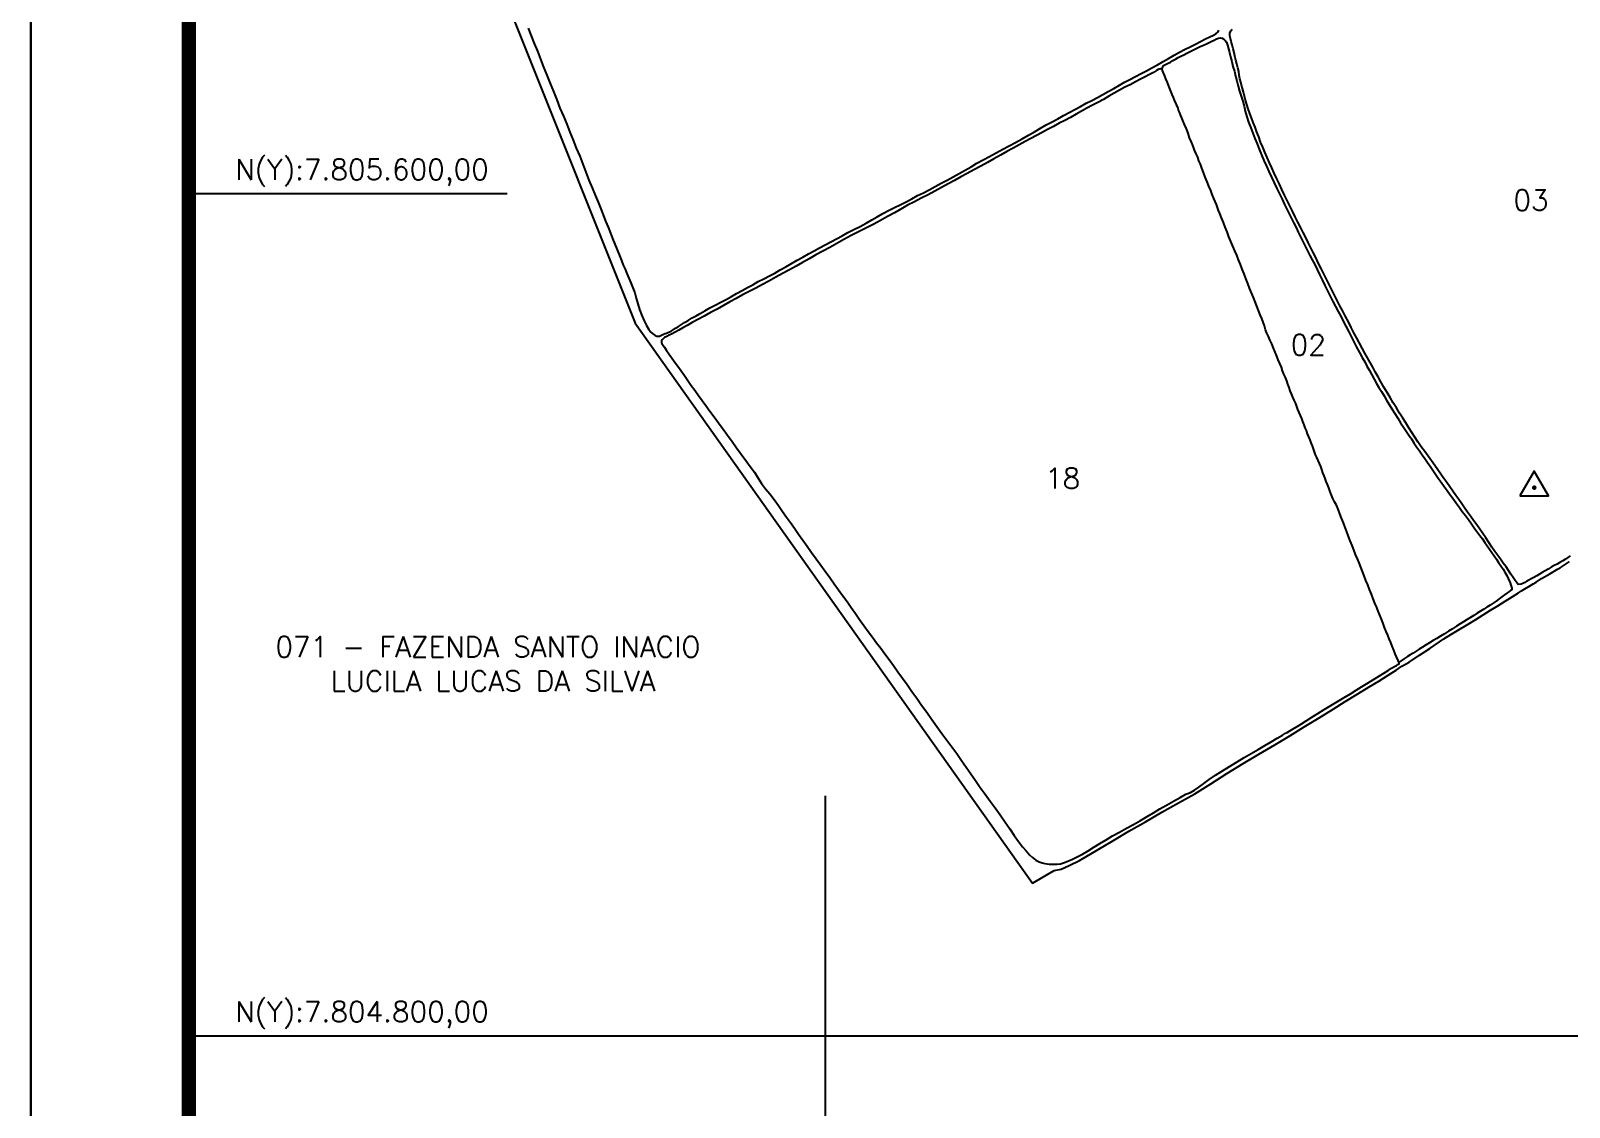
# Model space of a CAD drawing. Header units: feet. Extents: x 739246 to 742396, y 7802787 to 7807242.
# Drawn here: x 739246 to 740706, y 7804732 to 7805755 of the extents above; entities that cross this region are included whole.
import ezdxf
from ezdxf.enums import TextEntityAlignment as Align

# ---------------------------------------------------------------- set-up
doc = ezdxf.new("R2010")
doc.units = ezdxf.units.FT
doc.header["$MEASUREMENT"] = 0
doc.linetypes.add('LIN0', pattern=[0])
doc.layers.add('0114000050', color=1, linetype='Continuous', lineweight=25)
for name, color, linetype in [('0114000050002', 5, 'Continuous'), ('0114000050003', 5, 'Continuous'), ('0114000050017', 5, 'Continuous'), ('0114000050018', 5, 'Continuous'), ('CONFRONTANTES', 7, 'Continuous'), ('MALHA', 8, 'Continuous'), ('MARGEM', 5, 'Continuous'), ('TEXTO', 7, 'Continuous')]:
    doc.layers.add(name, color=color, linetype=linetype)
doc.styles.add('Simplex', font='simplex.shx')

msp = doc.modelspace()

# ---------------------------------------------------------------- linework, layer by layer
at = {"layer": '0114000050', "linetype": 'ByBlock'}
msp.add_lwpolyline([(739600.4, 7806025.1), (739819.6, 7805476.8), (740196.8, 7804944.9), (740217.3, 7804957.1), (740223.8, 7804958.1), (740231.4, 7804961.6), (740241.2, 7804966.5), (740259, 7804976.8), (740272.9, 7804985.2), (740288.2, 7804994.3), (740304, 7805003.3), (740319.5, 7805012.3), (740335.3, 7805021.2), (740350.8, 7805029.9), (740366.1, 7805039.3), (740381.3, 7805049.1), (740396.6, 7805058.5), (740411.6, 7805067.6), (740426.6, 7805076.4), (740440.8, 7805084.9), (740454.7, 7805093.5), (740468.9, 7805101.9), (740482.1, 7805110.2), (740493.6, 7805117.4), (740505.6, 7805124.7), (740516.2, 7805131.3), (740525.4, 7805136.8), (740534.2, 7805142.5), (740541.9, 7805147.4), (740547.3, 7805150.9), (740554.3, 7805154.9), (740564.1, 7805161.5), (740574, 7805167.8), (740587.2, 7805176.9), (740593.8, 7805181), (740600.2, 7805184.9), (740610.3, 7805191), (740617.5, 7805195.3), (740624.5, 7805199.8), (740631.3, 7805204.1), (740638.5, 7805208.4), (740645.4, 7805212.8), (740652, 7805217), (740657.9, 7805220.8), (740661, 7805222.7), (740663.9, 7805224.5), (740669.4, 7805227.8), (740672.1, 7805229.3), (740674.8, 7805230.9), (740680, 7805234.2), (740687.7, 7805238.9), (740695.2, 7805243.1), (740697.5, 7805244.4), (740699.5, 7805245.7), (740701.4, 7805246.9), (740703.3, 7805248.2), (740705.2, 7805249.4), (740706, 7805250.1), (740706.5, 7805250.4)], dxfattribs=at)
at = {"layer": '0114000050002', "linetype": 'ByBlock'}
msp.add_lwpolyline([(740319.5, 7805717.8), (740320.3, 7805720.2), (740320.9, 7805721.5), (740325.3, 7805723.7), (740327.6, 7805724.9), (740329.9, 7805726.3), (740332.4, 7805727.7), (740335, 7805729.1), (740337.6, 7805730.5), (740340.3, 7805731.9), (740343.2, 7805733.4), (740346.4, 7805735), (740349.6, 7805736.5), (740352.8, 7805738.2), (740355.9, 7805739.6), (740358.9, 7805740.9), (740361.8, 7805742.2), (740364.3, 7805743.4), (740366.8, 7805744.7), (740369.1, 7805745.7), (740371.3, 7805746.8), (740373.3, 7805747.6), (740375.2, 7805747.9), (740376.8, 7805747.6), (740378.3, 7805746.6), (740379.5, 7805745.4), (740380.8, 7805743.7), (740381.8, 7805740.9), (740382.7, 7805737.6), (740383.6, 7805733.9), (740384.6, 7805729.8), (740385.8, 7805725.3), (740387, 7805720.8), (740388.3, 7805716.3), (740389.4, 7805711.6), (740390.7, 7805706.9), (740392, 7805702.1), (740393.3, 7805697.3), (740394.8, 7805692.6), (740396.2, 7805687.8), (740397.5, 7805683), (740398.7, 7805678.1), (740400, 7805672.9), (740401.8, 7805667.7), (740403.8, 7805662.4), (740405.8, 7805657.3), (740407.8, 7805652.3), (740409.9, 7805647.2), (740412, 7805642), (740414.2, 7805636.7), (740416.4, 7805631.5), (740418.7, 7805626.1), (740421.1, 7805620.8), (740423.6, 7805615.5), (740426.1, 7805610.2), (740428.7, 7805604.9), (740431.1, 7805599.7), (740433.6, 7805594.6), (740435.9, 7805589.7), (740438.1, 7805585), (740440.3, 7805580.6), (740442.6, 7805576.3), (740444.8, 7805572), (740447, 7805567.7), (740449, 7805563.4), (740451.2, 7805558.9), (740453.3, 7805554.4), (740455.5, 7805549.9), (740457.7, 7805545.5), (740460, 7805541.2), (740462.2, 7805536.9), (740464.6, 7805532.6), (740466.8, 7805527.9), (740469.2, 7805523), (740471.7, 7805517.9), (740474.2, 7805512.7), (740476.8, 7805507.6), (740479.3, 7805502.5), (740481.8, 7805497.6), (740484.3, 7805492.8), (740486.8, 7805488.1), (740489.3, 7805483.5), (740491.7, 7805478.7), (740494.2, 7805474), (740496.7, 7805469.2), (740499.3, 7805464.1), (740501.8, 7805459), (740504.4, 7805454), (740507, 7805449.1), (740509.5, 7805444.4), (740512, 7805440), (740514.2, 7805435.9), (740516.5, 7805431.9), (740518.8, 7805427.8), (740521, 7805423.8), (740523.3, 7805419.7), (740525.6, 7805415.8), (740528, 7805411.8), (740530.4, 7805407.8), (740532.8, 7805403.8), (740535.3, 7805399.7), (740537.9, 7805395.5), (740540.6, 7805391.1), (740543.4, 7805386.7), (740546.1, 7805382.3), (740548.9, 7805378.2), (740551.4, 7805374.4), (740553.8, 7805370.6), (740556.4, 7805366.9), (740558.8, 7805363.2), (740561.3, 7805359.4), (740563.9, 7805355.6), (740566.5, 7805351.9), (740569, 7805348.3), (740571.6, 7805344.6), (740574.1, 7805340.9), (740576.6, 7805337.2), (740579.2, 7805333.4), (740581.9, 7805329.6), (740584.7, 7805325.7), (740587.5, 7805321.8), (740590.4, 7805317.9), (740593.3, 7805313.9), (740596.2, 7805309.8), (740599.1, 7805305.7), (740602, 7805301.8), (740604.7, 7805298), (740607.6, 7805294.1), (740610.5, 7805290.3), (740613.4, 7805286.4), (740616, 7805282.6), (740618.6, 7805278.9), (740621.2, 7805275.3), (740623.7, 7805271.9), (740626, 7805268.6), (740628.3, 7805265.4), (740630.6, 7805262.2), (740632.7, 7805259), (740634.9, 7805255.9), (740637.1, 7805252.8), (740639.2, 7805249.6), (740641.3, 7805246.4), (740643.4, 7805243.3), (740645.2, 7805240.2), (740646.9, 7805237.2), (740648.2, 7805234.4), (740650, 7805230.1), (740650.8, 7805228), (740651.5, 7805226.2), (740651.8, 7805225.2), (740651.7, 7805223.7), (740650.4, 7805222.8), (740648.9, 7805221.7), (740646.9, 7805220.3), (740644.6, 7805218.7), (740642.2, 7805216.9), (740639.6, 7805215), (740636.8, 7805212.9), (740633.9, 7805211), (740631.1, 7805209.1), (740628.1, 7805207.2), (740625.1, 7805205.1), (740621.9, 7805203.2), (740618.7, 7805201.3), (740615.5, 7805199.3), (740612.4, 7805197.3), (740609.2, 7805195.3), (740605.9, 7805193.3), (740602.6, 7805191.2), (740599.1, 7805189), (740595.3, 7805186.6), (740591.6, 7805184.2), (740587.9, 7805181.8), (740584.1, 7805179.6), (740580.5, 7805177.4), (740577, 7805175.3), (740573.7, 7805173.2), (740570.3, 7805171.2), (740567, 7805169.2), (740563.8, 7805167.1), (740560.8, 7805165.2), (740558, 7805163.4), (740555.3, 7805161.8), (740552.6, 7805160.1), (740549.9, 7805158.4), (740544.6, 7805154.8), (740544.5, 7805154.9), (740543.8, 7805156.3), (740542.3, 7805160), (740541.1, 7805162.9), (740539.8, 7805166.3), (740538.2, 7805169.9), (740536.8, 7805173.5), (740535.4, 7805177), (740534, 7805180.5), (740532.5, 7805184), (740530.9, 7805187.8), (740529.4, 7805191.7), (740527.9, 7805195.7), (740526.4, 7805199.6), (740524.8, 7805203.3), (740523.4, 7805206.9), (740521.7, 7805210.9), (740520.1, 7805215), (740518.4, 7805219.4), (740516.7, 7805223.8), (740514.9, 7805228.2), (740513.2, 7805232.5), (740511.5, 7805236.8), (740509.9, 7805241), (740508.4, 7805245.2), (740506.8, 7805249.2), (740505.2, 7805253.1), (740503.4, 7805257.2), (740501.7, 7805261.5), (740500, 7805265.7), (740498.3, 7805270), (740496.7, 7805274.2), (740495, 7805278.5), (740493.4, 7805282.8), (740491.8, 7805287.1), (740490.1, 7805291.5), (740488.3, 7805295.9), (740486.7, 7805300.2), (740485.1, 7805304), (740483.5, 7805307.2), (740481.9, 7805310.3), (740480.4, 7805313.4), (740479.2, 7805316.7), (740478, 7805320.4), (740476.7, 7805323.7), (740475.5, 7805326.6), (740474.5, 7805329.3), (740473.4, 7805332), (740472.4, 7805334.7), (740471.4, 7805337.9), (740470.5, 7805340.8), (740469.2, 7805343.7), (740467.9, 7805346.3), (740466.6, 7805349.2), (740465.4, 7805351.9), (740464.4, 7805354.7), (740463.4, 7805357.6), (740462.4, 7805360.3), (740461.3, 7805363.1), (740460.1, 7805366), (740458.9, 7805369), (740457.8, 7805371.9), (740456.7, 7805374.8), (740455.6, 7805377.6), (740454.5, 7805380.4), (740453.4, 7805383.4), (740452.3, 7805386.3), (740451.1, 7805389.2), (740449.9, 7805392), (740448.7, 7805394.9), (740447.6, 7805397.8), (740446.5, 7805400.7), (740445.2, 7805403.6), (740443.8, 7805406.6), (740442.5, 7805409.7), (740441.3, 7805412.6), (740440.2, 7805415.7), (740439.1, 7805418.8), (740438, 7805422), (740436.7, 7805425.1), (740435.4, 7805428.4), (740434.1, 7805431.7), (740432.9, 7805435), (740431.4, 7805438.4), (740430, 7805442), (740428.6, 7805445.6), (740427.1, 7805449.2), (740425.5, 7805453), (740423.8, 7805457.1), (740422.1, 7805460.9), (740420.6, 7805464.2), (740419.2, 7805467.4), (740418, 7805470.6), (740416.8, 7805474.3), (740415.6, 7805477.8), (740414.3, 7805481.3), (740412.9, 7805484.9), (740411.3, 7805488.8), (740409.7, 7805492.9), (740408.1, 7805497), (740406.4, 7805501.3), (740404.6, 7805505.6), (740402.8, 7805510.1), (740401, 7805514.6), (740399.3, 7805519.2), (740397.5, 7805523.8), (740395.8, 7805528.3), (740394, 7805532.7), (740392.3, 7805537.1), (740390.6, 7805541.3), (740388.7, 7805545.7), (740386.9, 7805550), (740385, 7805554.4), (740383.2, 7805559), (740381.5, 7805563.6), (740379.7, 7805568.2), (740377.9, 7805572.6), (740376.2, 7805576.8), (740374.5, 7805580.9), (740373.3, 7805584), (740372.4, 7805586.6), (740371.4, 7805589.5), (740370.2, 7805592.3), (740368.8, 7805595.4), (740367.3, 7805599), (740365.8, 7805602.9), (740364.2, 7805606.9), (740362.4, 7805611.1), (740360.6, 7805615.5), (740359, 7805620), (740357.4, 7805624.2), (740356, 7805627.8), (740354.7, 7805631.2), (740353.6, 7805634.4), (740352.1, 7805637.7), (740350.6, 7805641.3), (740349.1, 7805644.9), (740347.5, 7805648.9), (740345.8, 7805653), (740344.3, 7805657.2), (740342.7, 7805661.4), (740341, 7805665.5), (740339.5, 7805669.3), (740338.2, 7805672.6), (740337.2, 7805674.9), (740336.2, 7805677.2), (740335.3, 7805679.3), (740334.9, 7805681.2), (740331.4, 7805688.8), (740330.5, 7805691.3), (740329.2, 7805694.1), (740327.3, 7805698.7), (740326, 7805702), (740324.8, 7805705.4), (740323.3, 7805709), (740321.9, 7805712.4), (740320.8, 7805715.3), (740320.1, 7805716.9)], close=True, dxfattribs=at)
at = {"layer": '0114000050003', "linetype": 'ByBlock'}
msp.add_lwpolyline([(740707.2, 7805255.9), (740704.9, 7805254.4), (740702.5, 7805252.7), (740700, 7805251.1), (740697.4, 7805249.6), (740694.8, 7805248.1), (740691.9, 7805246.7), (740689, 7805245.1), (740686.2, 7805243.3), (740683.3, 7805241.6), (740680.6, 7805240), (740677.9, 7805238.5), (740675.3, 7805236.9), (740672.7, 7805235.4), (740670.2, 7805234), (740667.9, 7805232.7), (740665.9, 7805231.7), (740663.9, 7805230.6), (740662.1, 7805229.7), (740660.6, 7805229), (740657.8, 7805228.6), (740656.7, 7805230), (740655, 7805232.3), (740653.1, 7805235.2), (740650.9, 7805238.5), (740648.6, 7805241.9), (740646.2, 7805245.4), (740643.5, 7805249), (740640.9, 7805252.6), (740638.3, 7805256.2), (740635.6, 7805260.1), (740632.8, 7805264.2), (740630, 7805268.5), (740627.1, 7805272.8), (740624.1, 7805277.1), (740621.2, 7805281.2), (740618.4, 7805285.4), (740615.4, 7805289.5), (740612.5, 7805293.5), (740609.7, 7805297.4), (740606.9, 7805301.4), (740604.1, 7805305.4), (740601.4, 7805309.3), (740598.6, 7805313.3), (740595.7, 7805317.3), (740592.8, 7805321.4), (740590.1, 7805325.5), (740587.2, 7805329.4), (740584.4, 7805333.4), (740581.5, 7805337.5), (740578.5, 7805341.6), (740575.4, 7805346), (740572.3, 7805350.5), (740569.1, 7805354.9), (740565.7, 7805359.5), (740562.5, 7805364.1), (740559.6, 7805368.6), (740556.8, 7805373.1), (740554, 7805377.6), (740551.2, 7805382.1), (740548.2, 7805386.7), (740545.2, 7805391.4), (740542.3, 7805396.3), (740539.2, 7805401.1), (740536.2, 7805406.1), (740533.2, 7805411), (740530.3, 7805416), (740527.5, 7805421), (740524.7, 7805425.9), (740522.1, 7805430.7), (740519.6, 7805435.2), (740517.1, 7805439.6), (740514.7, 7805444), (740512.3, 7805448.5), (740509.7, 7805453.1), (740507.1, 7805457.8), (740504.5, 7805462.7), (740501.8, 7805467.7), (740499.1, 7805472.8), (740496.5, 7805478), (740493.8, 7805483.1), (740491.2, 7805488.3), (740488.5, 7805493.4), (740486, 7805498.4), (740483.4, 7805503.4), (740480.8, 7805508.4), (740478.3, 7805513.5), (740475.7, 7805518.5), (740473.2, 7805523.6), (740470.6, 7805528.8), (740468, 7805534.1), (740465.5, 7805539.3), (740463.1, 7805544.1), (740460.7, 7805548.9), (740458.3, 7805553.5), (740456, 7805558.2), (740453.6, 7805563), (740451.1, 7805567.9), (740448.5, 7805572.9), (740446, 7805578), (740443.5, 7805583.1), (740441, 7805588.2), (740438.5, 7805593.4), (740435.9, 7805598.5), (740433.5, 7805603.7), (740431, 7805608.9), (740428.6, 7805614), (740426.1, 7805619.2), (740423.9, 7805624.3), (740421.6, 7805629.3), (740419.4, 7805634.2), (740417.2, 7805639.2), (740415.2, 7805644.1), (740413.2, 7805648.9), (740411.4, 7805653.7), (740409.7, 7805658.4), (740408, 7805663), (740406.2, 7805667.5), (740404.6, 7805671.8), (740403.1, 7805676.1), (740401.5, 7805680.4), (740400.2, 7805684.5), (740398.9, 7805688.6), (740397.9, 7805692.6), (740396.9, 7805696.4), (740396, 7805699.9), (740395.1, 7805703), (740394.3, 7805705.9), (740393.6, 7805709.1), (740393, 7805712.4), (740392.4, 7805715.9), (740391.6, 7805719.5), (740390.7, 7805723.2), (740389.8, 7805726.8), (740388.9, 7805730.4), (740388.1, 7805734), (740387.1, 7805737.6), (740386.2, 7805741.1), (740385.3, 7805744.3), (740384.6, 7805747.2), (740384.1, 7805749.7), (740384.1, 7805752.2), (740384.9, 7805754.4), (740386.3, 7805756.1)], dxfattribs=at)
at = {"layer": '0114000050017', "elevation": 553.9}
msp.add_lwpolyline([(739718, 7805757), (739720.8, 7805749.9), (739723.7, 7805742.6), (739726.6, 7805735.2), (739729.6, 7805727.6), (739732.6, 7805719.9), (739735.7, 7805712.3), (739738.9, 7805704.6), (739742, 7805696.9), (739745.1, 7805689), (739748.1, 7805681.2), (739751.3, 7805673.5), (739754.5, 7805665.9), (739757.6, 7805658.4), (739760.6, 7805650.8), (739763.6, 7805643.2), (739766.8, 7805635.6), (739769.7, 7805627.9), (739772.6, 7805620.3), (739775.5, 7805612.6), (739778.5, 7805605.3), (739781.4, 7805598.4), (739784.2, 7805591.8), (739786.8, 7805585.6), (739789.1, 7805579.7), (739791.4, 7805573.9), (739793.8, 7805568.2), (739796, 7805562.5), (739798.1, 7805557.2), (739800.3, 7805551.9), (739802.5, 7805546.5), (739804.6, 7805541.2), (739806.5, 7805536.3), (739808.2, 7805532), (739809.9, 7805528.1), (739811.6, 7805524.1), (739813.4, 7805519.7), (739815.2, 7805515.2), (739817.1, 7805510.5), (739819, 7805505.7), (739820.5, 7805500.6), (739822, 7805495.2), (739823.7, 7805489.7), (739825.8, 7805484.3), (739828.1, 7805479.1), (739830.3, 7805474.5), (739832.4, 7805470.7), (739834.4, 7805468.3), (739836.1, 7805466.6), (739838.5, 7805465.2), (739839.9, 7805464.4), (739842.7, 7805464.6), (739846.3, 7805466.4), (739847.9, 7805466.9), (739849.3, 7805467.5), (739850.6, 7805467.9), (739852, 7805468.5), (739853.6, 7805469.3), (739855.6, 7805470.4), (739857.9, 7805472), (739860.5, 7805473.8), (739863.4, 7805475.6), (739866.4, 7805477.5), (739869.8, 7805479.5), (739873.7, 7805481.8), (739877.5, 7805483.9), (739881.3, 7805486), (739885.6, 7805488.6), (739890.3, 7805491.3), (739895.5, 7805494), (739900.7, 7805496.7), (739905.8, 7805499.4), (739910.8, 7805502.2), (739915.8, 7805505), (739920.9, 7805507.8), (739926, 7805510.6), (739931.1, 7805513.4), (739936.3, 7805516.3), (739941.6, 7805519.1), (739946.9, 7805521.9), (739952.1, 7805524.5), (739957.1, 7805527.4), (739962.5, 7805530.5), (739967.9, 7805533.5), (739973.4, 7805536.6), (739978.7, 7805539.6), (739984, 7805542.6), (739989.4, 7805545.5), (739994.6, 7805548.3), (739999.9, 7805551.2), (740005.2, 7805554.2), (740010.5, 7805557.1), (740015.9, 7805559.9), (740021.4, 7805562.9), (740027.2, 7805565.8), (740033.1, 7805568.8), (740038.6, 7805571.9), (740044, 7805575), (740049.3, 7805578), (740054.7, 7805581), (740060.1, 7805583.8), (740065.5, 7805586.6), (740071, 7805589.3), (740076.6, 7805592.2), (740082.1, 7805595.1), (740087.6, 7805598), (740093.1, 7805600.8), (740098.6, 7805603.6), (740104.3, 7805606.6), (740109.8, 7805609.7), (740115.5, 7805612.8), (740121.2, 7805616), (740126.9, 7805619.1), (740132.6, 7805622.2), (740138.3, 7805625.5), (740143.9, 7805628.7), (740149.7, 7805631.9), (740155.9, 7805635.3), (740162.2, 7805638.7), (740168.5, 7805642), (740174.4, 7805645.3), (740180.5, 7805648.6), (740186.7, 7805652), (740192.8, 7805655.3), (740198.6, 7805658.6), (740204.2, 7805662), (740209.7, 7805665.1), (740215.3, 7805668.1), (740220.8, 7805671.1), (740226.2, 7805674.1), (740231.5, 7805677), (740236.9, 7805679.7), (740242.3, 7805682.6), (740247.7, 7805685.7), (740253.1, 7805688.5), (740258.4, 7805691.3), (740263.5, 7805694.2), (740268.6, 7805697), (740273.8, 7805699.9), (740279.1, 7805702.8), (740284.1, 7805705.7), (740289.2, 7805708.4), (740294.4, 7805711.2), (740299.7, 7805713.9), (740304.9, 7805716.6), (740310, 7805719.4), (740315.3, 7805722.3), (740320.6, 7805725.3), (740325.8, 7805728.3), (740331, 7805731.3), (740336.1, 7805734.2), (740341.1, 7805736.8), (740346.2, 7805739.4), (740351.3, 7805742), (740356.3, 7805744.5), (740361, 7805746.8), (740365.1, 7805748.8), (740368.4, 7805750.4), (740370.6, 7805751.7), (740372.8, 7805753.5), (740373.7, 7805755.1)], dxfattribs=at)
at = {"layer": '0114000050018', "elevation": 553.9}
msp.add_lwpolyline([(740311.6, 7805715), (740307.8, 7805713.1), (740303.5, 7805710.9), (740299.2, 7805708.7), (740294.5, 7805706.1), (740289.5, 7805703.4), (740284.3, 7805700.9), (740279.3, 7805698.2), (740274.2, 7805695.4), (740269.1, 7805692.4), (740264.1, 7805689.4), (740258.8, 7805686.6), (740253.5, 7805684), (740248.2, 7805681.2), (740243.1, 7805678.3), (740238, 7805675.3), (740232.8, 7805672.3), (740227.5, 7805669.5), (740222, 7805666.7), (740216.5, 7805663.8), (740211, 7805660.9), (740205.7, 7805658), (740200.4, 7805655), (740195.1, 7805652.2), (740189.6, 7805649.3), (740184.1, 7805646.3), (740178.4, 7805643.2), (740172.4, 7805639.9), (740166.3, 7805636.5), (740160, 7805633), (740153.8, 7805629.4), (740147.5, 7805625.9), (740141.1, 7805622.5), (740134.7, 7805619.1), (740128.5, 7805615.8), (740122.5, 7805612.5), (740116.6, 7805609.1), (740110.4, 7805605.6), (740104, 7805602.2), (740097.5, 7805598.8), (740091, 7805595.5), (740084.5, 7805592.2), (740078.1, 7805588.9), (740071.8, 7805585.3), (740065.5, 7805581.7), (740058.9, 7805578.1), (740052.3, 7805574.4), (740045.4, 7805570.7), (740038.5, 7805567.1), (740031.6, 7805563.6), (740024.6, 7805560), (740017.6, 7805556.3), (740011, 7805552.4), (740004.3, 7805548.8), (739997.6, 7805545.3), (739991.1, 7805541.7), (739984.7, 7805538.1), (739978.4, 7805534.5), (739972.2, 7805531), (739965.9, 7805527.4), (739959.4, 7805523.9), (739952.9, 7805520.5), (739946.5, 7805516.9), (739940.2, 7805513.6), (739934, 7805510.2), (739927.6, 7805507), (739921.4, 7805503.8), (739915.3, 7805500.4), (739909.2, 7805497), (739903.2, 7805493.6), (739897.2, 7805490.3), (739891, 7805487), (739885, 7805483.6), (739879.1, 7805480.4), (739873.6, 7805477.5), (739868.8, 7805474.8), (739864.6, 7805472.3), (739860.8, 7805470.1), (739857.4, 7805468.3), (739854.5, 7805466.8), (739851.8, 7805465.4), (739849.4, 7805464.1), (739847.3, 7805463.1), (739845.9, 7805462.1), (739845, 7805461.1), (739844.5, 7805460.2), (739844.4, 7805459.3), (739844.5, 7805458.3), (739844.9, 7805457.4), (739846, 7805455.6), (739847.3, 7805454), (739849.1, 7805450.9), (739851.3, 7805447.8), (739853.8, 7805444.1), (739856.7, 7805440.2), (739859.9, 7805436), (739863.1, 7805431.6), (739866.2, 7805427), (739869.4, 7805422.5), (739872.7, 7805417.8), (739876.2, 7805413.1), (739879.7, 7805408.3), (739883.2, 7805403.4), (739886.7, 7805398.5), (739890.5, 7805393.3), (739894.4, 7805387.8), (739898.6, 7805382.1), (739902.9, 7805376.3), (739907.2, 7805370.5), (739911.5, 7805364.5), (739915.8, 7805358.6), (739920, 7805352.5), (739924.4, 7805346.4), (739928.7, 7805340.7), (739932.7, 7805335.2), (739936.1, 7805329.7), (739939.5, 7805324.5), (739943.3, 7805319.6), (739947.4, 7805314.6), (739951.4, 7805309.3), (739955.4, 7805303.7), (739959.2, 7805298.1), (739963, 7805292.7), (739966.8, 7805287.5), (739970.6, 7805282), (739974.6, 7805276.4), (739978.7, 7805270.7), (739982.7, 7805264.9), (739986.9, 7805259), (739991.2, 7805253.1), (739995.6, 7805247.1), (739999.9, 7805241.2), (740004.2, 7805235.3), (740008.4, 7805229.4), (740012.6, 7805223.6), (740016.7, 7805218), (740020.7, 7805212.5), (740024.6, 7805206.9), (740028.5, 7805201.2), (740032.5, 7805195.5), (740036.6, 7805189.7), (740040.6, 7805184), (740044.7, 7805178.6), (740048.7, 7805173.3), (740052.6, 7805168.1), (740056.5, 7805162.9), (740060.6, 7805157.4), (740064.7, 7805151.7), (740068.8, 7805145.8), (740073.1, 7805139.7), (740077.6, 7805133.5), (740082.1, 7805127.1), (740086.7, 7805120.6), (740091.4, 7805114), (740096.2, 7805107.3), (740101, 7805100.4), (740105.9, 7805093.7), (740110.7, 7805087.2), (740115.4, 7805080.8), (740120.1, 7805074.5), (740124.7, 7805068.1), (740129.2, 7805061.5), (740133.6, 7805055.1), (740138.1, 7805048.7), (740142.6, 7805042.3), (740147, 7805035.8), (740151.7, 7805029.4), (740156.5, 7805022.9), (740161.3, 7805016.4), (740166, 7805009.8), (740170.6, 7805003), (740175, 7804996.4), (740179.3, 7804990.2), (740183.4, 7804984.6), (740187.2, 7804979.6), (740190.6, 7804975.5), (740193.7, 7804972), (740196.8, 7804969.2), (740199.9, 7804966.9), (740202.9, 7804965.2), (740205.7, 7804964.2), (740208.3, 7804963.7), (740210.6, 7804963.2), (740212.6, 7804963), (740214.2, 7804962.9), (740217.9, 7804962.9), (740220.2, 7804962.9), (740223.1, 7804963.3), (740226.2, 7804964.3), (740230.2, 7804965.7), (740234.6, 7804967.6), (740239.2, 7804969.8), (740244.2, 7804972.5), (740249.4, 7804975.6), (740254.8, 7804979), (740260.7, 7804982.6), (740266.6, 7804986.2), (740272.7, 7804989.8), (740279.1, 7804993.5), (740285.8, 7804997.1), (740292.5, 7805000.8), (740299.1, 7805004.6), (740305.4, 7805008.2), (740311.5, 7805011.8), (740317.6, 7805015.4), (740323.9, 7805019.1), (740330.4, 7805022.7), (740336.7, 7805026.3), (740342.1, 7805029.4), (740346.8, 7805031), (740350.5, 7805033.2), (740354.5, 7805036.2), (740359.2, 7805039.6), (740364.5, 7805043.4), (740370.5, 7805047.4), (740377, 7805051.7), (740383.8, 7805055.8), (740390.8, 7805060.1), (740397.7, 7805064.2), (740404.4, 7805068.2), (740410.9, 7805072), (740417.2, 7805075.7), (740423.3, 7805079.3), (740429, 7805082.8), (740433.9, 7805085.6), (740436.8, 7805087.3), (740438.3, 7805088.1), (740440.9, 7805089.7), (740444, 7805091.6), (740447.9, 7805093.9), (740451.9, 7805096.3), (740456.5, 7805099.2), (740461.8, 7805102.5), (740467.5, 7805106.1), (740473.6, 7805109.8), (740479.8, 7805113.6), (740486.2, 7805117.4), (740492.5, 7805121.2), (740498.4, 7805124.9), (740504, 7805128.4), (740509, 7805131.5), (740513.6, 7805134.3), (740517.9, 7805136.9), (740522.1, 7805139.4), (740526.2, 7805141.9), (740530.3, 7805144.4), (740534.2, 7805146.9), (740537.6, 7805149), (740540.4, 7805150.6), (740542.3, 7805151.8), (740543.3, 7805152.5), (740544, 7805152.9), (740544.6, 7805153.4), (740544.7, 7805154.3), (740543.8, 7805156.3), (740542.3, 7805160), (740541.1, 7805162.9), (740539.8, 7805166.3), (740538.2, 7805169.9), (740536.8, 7805173.5), (740535.4, 7805177), (740534, 7805180.5), (740532.5, 7805184), (740530.9, 7805187.8), (740529.4, 7805191.7), (740527.9, 7805195.7), (740526.4, 7805199.6), (740524.8, 7805203.3), (740523.4, 7805206.9), (740521.7, 7805210.9), (740520.1, 7805215), (740518.4, 7805219.4), (740516.7, 7805223.8), (740514.9, 7805228.2), (740513.2, 7805232.5), (740511.5, 7805236.8), (740509.9, 7805241), (740508.4, 7805245.2), (740506.8, 7805249.2), (740505.2, 7805253.1), (740503.4, 7805257.2), (740501.7, 7805261.5), (740500, 7805265.7), (740498.3, 7805270), (740496.7, 7805274.2), (740495, 7805278.5), (740493.4, 7805282.8), (740491.8, 7805287.1), (740490.1, 7805291.5), (740488.3, 7805295.9), (740486.7, 7805300.2), (740485.1, 7805304), (740483.5, 7805307.2), (740481.9, 7805310.3), (740480.4, 7805313.4), (740479.2, 7805316.7), (740478, 7805320.4), (740476.7, 7805323.7), (740475.5, 7805326.6), (740474.5, 7805329.3), (740473.4, 7805332), (740472.4, 7805334.7), (740471.4, 7805337.9), (740470.5, 7805340.8), (740469.2, 7805343.7), (740467.9, 7805346.3), (740466.6, 7805349.2), (740465.4, 7805351.9), (740464.4, 7805354.7), (740463.4, 7805357.6), (740462.4, 7805360.3), (740461.3, 7805363.1), (740460.1, 7805366), (740458.9, 7805369), (740457.8, 7805371.9), (740456.7, 7805374.8), (740455.6, 7805377.6), (740454.5, 7805380.4), (740453.4, 7805383.4), (740452.3, 7805386.3), (740451.1, 7805389.2), (740449.9, 7805392), (740448.7, 7805394.9), (740447.6, 7805397.8), (740446.5, 7805400.7), (740445.2, 7805403.6), (740443.8, 7805406.6), (740442.5, 7805409.7), (740441.3, 7805412.6), (740440.2, 7805415.7), (740439.1, 7805418.8), (740438, 7805422), (740436.7, 7805425.1), (740435.4, 7805428.4), (740434.1, 7805431.7), (740432.9, 7805435), (740431.4, 7805438.4), (740430, 7805442), (740428.6, 7805445.6), (740427.1, 7805449.2), (740425.5, 7805453), (740423.8, 7805457.1), (740422.1, 7805460.9), (740420.6, 7805464.2), (740419.2, 7805467.4), (740418, 7805470.6), (740416.8, 7805474.3), (740415.6, 7805477.8), (740414.3, 7805481.3), (740412.9, 7805484.9), (740411.3, 7805488.8), (740409.7, 7805492.9), (740408.1, 7805497), (740406.4, 7805501.3), (740404.6, 7805505.6), (740402.8, 7805510.1), (740401, 7805514.6), (740399.3, 7805519.2), (740397.5, 7805523.8), (740395.8, 7805528.3), (740394, 7805532.7), (740392.3, 7805537.1), (740390.6, 7805541.3), (740388.7, 7805545.7), (740386.9, 7805550), (740385, 7805554.4), (740383.2, 7805559), (740381.5, 7805563.6), (740379.7, 7805568.2), (740377.9, 7805572.6), (740376.2, 7805576.8), (740374.5, 7805580.9), (740373.3, 7805584), (740372.4, 7805586.6), (740371.4, 7805589.5), (740370.2, 7805592.3), (740368.8, 7805595.4), (740367.3, 7805599), (740365.8, 7805602.9), (740364.2, 7805606.9), (740362.4, 7805611.1), (740360.6, 7805615.5), (740359, 7805620), (740357.4, 7805624.2), (740356, 7805627.8), (740354.7, 7805631.2), (740353.6, 7805634.4), (740352.1, 7805637.7), (740350.6, 7805641.3), (740349.1, 7805644.9), (740347.5, 7805648.9), (740345.8, 7805653), (740344.3, 7805657.2), (740342.7, 7805661.4), (740341, 7805665.5), (740339.5, 7805669.3), (740338.2, 7805672.6), (740337.2, 7805674.9), (740336.2, 7805677.2), (740335.3, 7805679.3), (740334.9, 7805681.2), (740331.4, 7805688.8), (740330.5, 7805691.3), (740329.2, 7805694.1), (740327.3, 7805698.7), (740326, 7805702), (740324.8, 7805705.4), (740323.3, 7805709), (740321.9, 7805712.4), (740320.8, 7805715.3), (740320.1, 7805716.9), (740319.5, 7805717.8), (740318.1, 7805718.4), (740316.8, 7805718), (740315.9, 7805717.7), (740314.5, 7805717)], close=True, dxfattribs=at)
at = {"layer": 'MALHA'}
for points in [[(739395.7, 7805600), (739697.8, 7805600)], [(740000, 7803288.3), (740000, 7805027.8)], [(739395.7, 7804800), (740885.5, 7804800)]]:
    msp.add_lwpolyline(points, dxfattribs=at)
at = {"layer": 'MARGEM', "color": 174, "linetype": 'LIN0'}
msp.add_line((739245.7, 7802786.7), (739245.7, 7807241.7), dxfattribs=at)
msp.add_line((739245.7, 7802786.7), (739245.7, 7807241.7), dxfattribs=at)
at = {"layer": 'MARGEM', "color": 174, "linetype": 'LIN0', "flags": 128}
msp.add_lwpolyline([(742395.7, 7802786.7), (742395.7, 7807241.7), (739245.7, 7807241.7), (739245.7, 7802786.7)], close=True, dxfattribs=at)
at = {"layer": 'MARGEM', "color": 174, "linetype": 'LIN0', "const_width": 13.6, "flags": 128}
msp.add_lwpolyline([(742245.7, 7803288.3), (742245.7, 7807091.7), (739395.7, 7807091.7), (739395.7, 7803288.3)], close=True, dxfattribs=at)
at = {"layer": 'TEXTO', "linetype": 'Continuous', "flags": 128}
msp.add_lwpolyline([(740659.4, 7805312.8), (740686.6, 7805312.8), (740673, 7805336.3)], close=True, dxfattribs=at)
at = {"layer": 'TEXTO', "linetype": 'Continuous', "const_width": 2.12, "flags": 128}
msp.add_lwpolyline([(740671.9, 7805320.6, -1), (740674.1, 7805320.6, -1)], format="xyb", close=True, dxfattribs=at)

# ---------------------------------------------------------------- texts
at = {"layer": 'CONFRONTANTES', "color": 7, "linetype": 'Continuous', "style": 'Simplex'}
for s, p in [('071 - FAZENDA SANTO INACIO  ', (739477.9, 7805159.7, 1127.4)), ('LUCILA LUCAS DA SILVA', (739530.4, 7805127.2, 1127.4))]:
    msp.add_text(s, height=19.5, dxfattribs=at).set_placement(p)
at = {"layer": 'MALHA', "linetype": 'ByBlock', "style": 'Simplex'}
for s, p in [('N(Y):7.805.600,00', (739560.2, 7805622.9)), ('N(Y):7.804.800,00', (739560.2, 7804822.9))]:
    msp.add_text(s, height=19.5, dxfattribs=at).set_placement(p, align=Align.MIDDLE_CENTER)
at = {"layer": 'TEXTO', "linetype": 'Continuous', "style": 'Simplex'}
for s, p in [('03', (740686.6, 7805583.9)), ('02', (740475.2, 7805446.6))]:
    msp.add_text(s, height=19.5, dxfattribs=at).set_placement(p, align=Align.RIGHT)
msp.add_text('18', height=19.5, dxfattribs=at).set_placement((740225.3, 7805313.9), align=Align.BOTTOM_CENTER)

doc.saveas('drawing.dxf')
